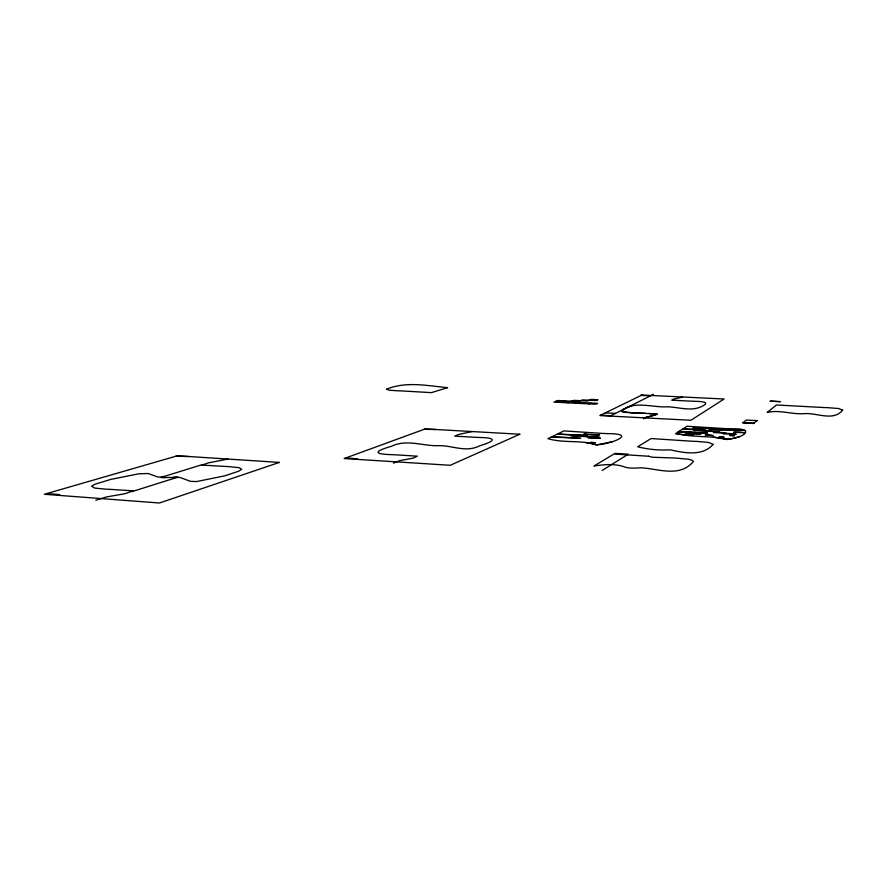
<?xml version="1.0" encoding="UTF-8"?>
<svg xmlns="http://www.w3.org/2000/svg" width="887" height="887" viewBox="0 0 887 887"><rect width="100%" height="100%" fill="white"/><g stroke="black" fill="none" stroke-linecap="round" stroke-linejoin="round"><path stroke-width="1.33" d="M707.682 433.1L702.038 432.878M726.032 433.111L721.807 432.546A17.252 2.439 1.7 0 0 718.304 432.357L713.314 432.49L725.998 433.122M744.492 432.712L741.077 432.169A9.979 1.397 1.8 0 0 738.161 432.013L733.926 432.146M682.513 397.132L674.819 398.851A26.233 3.16 1.4 0 0 673.433 399.183L671.758 400.148L688.567 401.046A65.239 8.205 1.4 0 1 693.135 401.223C696.317 401.467 711.452 401.09 703.347 405.636C691.982 412.222 679.475 407.111 667.479 406.811C652.433 407.765 633.518 400.104 621.488 411.169A15.101 1.94 1.2 0 0 623.417 411.923L634.083 412.943A64.651 8.027 1.2 0 0 636.234 413.032L643.552 413.275M713.115 435.595L710.465 435.085A6.996 0.998 1.6 0 0 707.316 434.94L705.176 434.996L712.96 435.65M643.441 418.742L646.191 417.145L650.592 416.258M645.015 417.832L657.322 414.24L648.641 413.409M770.759 401.212L780.549 401.667L770.005 401.068M685.673 435.395L675.694 433.588L686.981 426.237L725.466 428.621A75.251 10.81 1.7 0 1 730.722 428.831C760.17 427.9 739.326 440.54 725.134 438.633C711.585 436.371 697.77 436.914 684.154 435.073M602.206 470.454L628.273 454.177L614.968 453.39M472.084 431.548L460.209 434.131A31.322 4.59 0.4 0 0 458.08 434.608L454.732 436.127L473.924 437.236A78.699 12.119 0.3 0 1 479.246 437.468C498.161 437.823 494.746 441.216 479.645 445.817C465.342 453.179 451.35 444.709 436.825 445.717C421.558 445.74 406.512 439.109 391.455 446.261C376.897 450.563 370.755 453.989 391.034 454.632A77.712 11.686 0 0 0 396.722 454.898L417.3 456.173L413.32 458.014A34.105 5.377 -0.2 0 1 410.836 458.601L399.749 460.63L393.484 463.147M719.157 437.025L724.102 437.224L719.113 437.125M610.112 416.092L653.508 394.316M628.451 407.1L631.278 405.692M641.722 395.125L599.834 415.559L690.94 420.261L724.114 399.006L641.079 394.981M628.406 407.122C624.803 408.353 617.529 411.723 625.623 412.311A10.478 1.342 1.2 0 0 626.965 412.477L636.234 413.032A69.552 8.604 1.2 0 0 641.878 413.231L645.27 413.32M707.516 433.222L702.049 433.011M722.994 433.588L728.249 433.477A15.478 2.184 1.7 0 1 731.886 433.676L736.232 434.264L723.038 433.676M588.802 403.862L590.675 403.02M581.794 403.518L583.69 402.676M574.798 403.164L576.727 402.332M567.835 402.82L573.656 400.359L587.449 401.024L591.141 399.405L598.004 399.738L596.197 400.547L582.426 399.882L578.646 401.512L557.956 400.492L553.943 402.133L595.831 404.206L597.672 403.363L555.961 401.312M560.883 402.476L564.831 400.835M227.881 459.056L211.006 462.371A36.245 5.854 -1.1 0 0 207.968 462.981L202.181 465.098L222.892 466.329A92.237 15.611 -1.5 0 1 228.746 466.617L238.947 467.649L241.752 469.29L238.592 471.23L224.655 475.875L196.692 481.541L190.572 481.375L179.861 477.394L163.862 477.572A6.908 1.142 -1.6 0 1 161.756 477.528L160.813 477.461L202.946 464.433L202.436 465.287M686.039 433.444L692.625 433.388A19.337 2.761 1.5 0 1 695.918 433.577L700.83 434.22L686.106 433.543M739.802 436.471L730.378 439.12L723.892 439.287M356.108 459.311L357.528 458.779L345.631 458.025M435.927 429.508L424.163 429.319M595.232 444.686C605.488 445.729 641.101 433.665 607.628 433.632A76.87 11.542 1 0 0 602.328 433.41L563.932 430.905L547.933 438.644C563.633 443.4 580.974 439.764 596.153 444.753M612.584 441.648L597.25 444.786L585.132 442.425M95.774 500.268L106.507 496.92L122.173 494.225A40.591 6.919 -2.1 0 0 125.832 493.449L132.983 490.833L110.631 489.38A91.195 14.902 -1.7 0 1 104.344 489.047L94.676 488.061L91.605 486.242L94.698 484.313L110.786 479.412L138.915 473.791L148.207 473.514L157.753 476.973L165.026 477.561M57.245 495.256L59.629 494.558L46.756 493.582M188.942 456.517L175.693 456.284M651.014 416.191L657.3 414.174L644.405 413.298M173.397 477.151L175.194 477.128A9.347 1.563 -1.6 0 1 177.744 477.206L131.93 491.642L132.751 490.611M724.513 439.331L727.65 439.409A4.191 0.599 1.7 0 1 726.653 439.431L713.691 437.191M719.956 429.829L737.319 430.317L732.163 429.851A39.538 5.577 1.7 0 0 726.253 429.53M678.389 431.836L701.539 432.911L684.775 432.335A102.271 13.471 1.5 0 1 678.2 431.958M551.736 436.803L575.064 437.923L558.056 437.324A104.344 14.292 1 0 1 551.481 436.925M682.79 429.241L705.642 429.984L700.719 429.674A132.651 19.969 1.5 0 0 692.348 429.219L683.023 428.82M725.4 429.485L719.279 429.441L723.592 430.029L709.101 429.175L713.248 429.253A26.521 3.714 1.6 0 1 719.701 429.596L723.06 429.896M744.337 432.801L733.871 432.257M641.135 395.402L650.459 395.846M605.344 412.865L615.489 413.386M600.566 415.205L610.821 415.726M743.162 422.556L754.005 423.121M689.853 431.958L696.428 432.379M675.694 433.588L680.628 434.32A37.553 5.455 1.5 0 1 684.021 434.475L693.534 435.284L683.234 434.874L683.855 435.007M745.634 430.76A15.678 2.173 1.7 0 0 743.805 430.151L724.08 429.319L743.118 429.995A12.906 1.785 1.7 0 0 739.68 429.452M679.076 431.392A118.381 17.884 1.4 0 1 689.853 431.958M729.646 435.495L734.724 435.661L729.657 435.473M648.597 456.228L652.544 457.248L670.339 457.858A85.795 14.236 1.5 0 1 676.26 458.124L688.5 459.255L692.315 460.353L693.39 461.484C679.841 477.86 658.575 468.768 641.035 467.793C635.901 468.114 630.701 468.502 625.623 467.327C615.312 463.324 604.468 464.455 593.991 466.008L613.859 454.055L648.597 456.228M386.688 389.16L389.238 390.202L396.766 390.735A57.888 6.531 0.2 0 0 400.979 390.89L431.404 392.631L447.613 387.652C427.39 385.778 406.202 381.088 386.688 389.16M842.65 410.06C833.647 421.724 816.927 412.688 804.742 413.619C792.135 414.728 779.706 409.495 767.222 412.433L776.447 404.982L822.737 407.477A67.955 8.537 2 0 1 827.516 407.654L838.503 408.508L842.65 410.06M713.181 444.354C702.548 456.583 684.343 452.969 670.361 449.842C659.34 450.43 648.452 449.487 637.72 446.804L651.025 438.544L691.45 441.194A79.741 12.241 1.6 0 1 696.982 441.427L708.469 442.425L713.181 444.354M584.023 434.087L589.101 434.697A27.508 3.892 1 0 0 593.392 434.929L599.601 434.952L584.101 434.065M757.099 420.615L753.54 423.498L742.663 422.933L746.377 420.072L757.099 420.615M519.804 434.231L450.252 465.287L344.189 458.546L425.283 428.909L519.804 434.231M279.394 462.415L159.46 503.007L44.35 494.27L177.489 455.763L279.394 462.415M693.135 427.833L714.223 428.831L710.032 428.499A61.646 8.803 1.6 0 0 701.628 428.033L693.135 427.833M600.255 438.134L594.977 438.178A16.687 2.417 1 0 1 590.476 437.901L587.904 437.59L600.255 438.134M694.111 430.439L719.08 431.581A75.384 10.988 1.6 0 0 713.747 431.226L709.988 431.015A111.396 16.62 1.6 0 0 705.243 430.772L694.111 430.439M598.825 437.036L587.316 436.714A95.519 13.072 1.1 0 1 576.284 436.071L570.818 435.65L598.836 437.025M587.127 435.462L574.366 435.085A117.771 15.8 1 0 1 568.977 434.796L566.627 434.663A92.902 12.662 1 0 1 559.786 434.22L557.879 434.065L587.139 435.439M595.21 442.691L590.809 442.425L595.21 442.691M580.63 438.344L575.73 438.145L580.63 438.344"/></g></svg>
